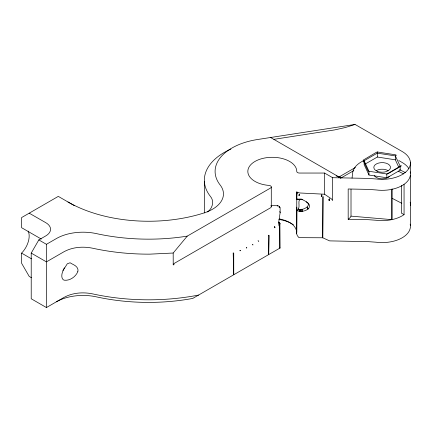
<?xml version="1.0" encoding="UTF-8"?>
<svg xmlns="http://www.w3.org/2000/svg" width="432" height="432" viewBox="0 0 432 432"><rect width="100%" height="100%" fill="white"/><g stroke="black" fill="none" stroke-linecap="round" stroke-linejoin="round"><path stroke-width="0.65" d="M67.964 201.965A114.032 65.837 0 0 0 204.158 212.9A37.654 21.74 0 0 0 220.142 184.988A57.208 33.032 0 0 1 257.515 139.52L355.05 124.448L402.154 151.481A28.274 16.324 0 0 1 406.96 170.867A28.274 16.324 0 0 1 376.078 178.967L368.415 178.405L332.613 177.692L324.562 173.048L299.468 173.048A2.689 1.555 0 0 1 296.779 171.488A24.473 14.132 0 0 0 273.494 157.313A24.473 14.132 0 0 0 247.936 170.116A24.473 14.132 0 0 0 268.963 185.42A2.689 1.555 0 0 1 271.145 186.467A2.689 1.555 0 0 1 270.497 188.06L187.229 236.131A145.06 83.749 0 0 1 134.779 238.777A147.938 85.412 0 0 1 96.374 233.609A37.654 21.74 0 0 0 56.387 238.561L46.429 244.307L46.429 307.552L31.217 298.771L31.217 253.093L38.821 239.917L45.83 235.872A16.135 9.315 0 0 0 45.43 222.475L29.209 213.176M296.719 231.763L296.779 192.067L299.468 192.958L324.562 194.227L331.565 198.979L332.613 200.518L332.613 177.692M296.779 207.133L296.665 233.869L297.378 235.764L298.971 237.654L322.747 237.778L329.584 240.878L368.415 241.655L376.078 242.212A28.274 16.324 0 0 0 410.189 224.122M268.985 235.624L268.688 254.583L268.882 235.165L268.666 235.834M296.989 192.175L296.789 194.065L296.676 193.417L297.248 192.699L297.259 192.272L296.698 193.234L296.989 192.175L296.681 198.974L297.529 199.46L297.022 199.201M296.924 192.148L296.752 192.737L296.779 192.067M299.387 194.783L299.408 194.254C298.831 196.112 299.975 194.216 298.615 195.161L299.187 195.275M329.395 199.228L329.621 199.8L329.162 200.237L329.243 199.157L329.686 198.844L328.801 200.102L329.584 200.302L329.659 199.271L329.243 199.157M306.175 201.83C312.611 205.195 303.442 210.433 299.462 209.417L299.354 211.383C302.778 211.534 306.785 210.843 309.004 207.976C311.688 203.256 304.015 200.686 301.336 199.039L296.935 199.179L297.319 199.26M296.773 232.097L296.676 233.777L296.741 208.597L296.773 232.097C295.742 223.862 286.54 220.277 279.396 218.948M321.354 196.393L321.419 194.935L321.867 194.967L321.727 196.425L321.354 196.393L321.77 195.923L321.386 195.89L321.818 195.394L321.408 195.361L321.867 194.967M296.752 192.737L296.8 192.094M352.048 178.119L352.642 172.897A29.587 17.08 0 0 1 363.436 160.785M404.06 184.334L404.06 214.639A28.274 16.324 0 0 1 393.061 219.375L389.794 220.028A28.274 16.324 0 0 1 376.078 220.25L368.415 219.694L348.181 219.289A12.56 7.252 0 0 0 351.011 216.135L391.765 219.634L392.067 218.452L392.067 188.822M280.109 208.057L280.109 212.744L278.64 222.842L279.029 225.909L280.125 223.522L278.591 222.307M274.352 227.059L274.471 226.643L274.833 226.984L274.844 227.826L274.352 227.059L274.833 226.984L274.968 227.405M296.827 192.985L297.059 192.202M277.22 205.864L277.83 205.74L270.891 205.594M365.31 163.971L377.341 157.027L377.282 153.144L377.617 152.032L395.615 154.818L396.376 155.255L395.361 155.914L377.282 153.144L364.106 160.753L364.165 164.635L368.987 175.025L386.986 177.811L400.162 170.203L400.243 166.342L395.361 155.914L395.339 159.813L398.741 167.146M279.617 207.301L279.115 207.122L279.239 206.269L279.979 207.641L279.239 206.269M278.624 222.415L278.397 222.885M173.351 264.319L173.183 264.827L173.977 264.773L173.351 264.319L174.398 263.309L270.497 207.824A2.695 1.685 4.5 0 0 271.145 206.123M297.567 192.402L297.248 192.699L297.815 192.634L297.248 192.699L297.432 192.343M298.593 209.018L297.356 210.708L298.701 209.153L298.496 208.764C299.911 206.053 297.929 201.701 299.673 199.681L302.81 199.681M173.977 264.773L173.221 264.605L173.183 253.028L187.229 236.131M207.425 211.945C212.479 208.618 214.628 201.128 210.335 196.322A67.964 39.242 0 0 1 230.888 149.094M279.115 207.122L279.59 206.771L279.094 206.717M46.429 307.552L63.995 297.41C72.625 292.685 83.03 291.924 92.556 293.873A158.695 91.622 0 0 0 133.753 299.419C155.417 300.586 177.228 299.209 198.536 295.083M338.521 177.255L355.439 167.486M340.405 178.34L353.819 170.597M258.082 240.43L258.293 240.856M258.541 241.321L258.779 241.709M280.136 247.973L192.742 298.431A145.06 83.749 0 0 1 134.779 302.022A147.938 85.412 0 0 1 96.374 296.854A37.654 21.74 0 0 0 56.387 301.806M297.248 192.699L297.68 192.451M233.242 253.379L233.739 253.19L233.75 274.757L233.183 252.898L233.739 253.19M355.05 124.448L345.406 127.505L334.546 129.929L273.92 139.336M377.617 152.032L376.58 152.194L363.091 160.186L367.945 170.791L368.707 171.234L386.964 174.004L401.198 165.65L400.923 166.25L387.747 173.858L386.705 174.015L386.986 177.811M173.183 253.028L149.877 254.146A155.974 90.05 0 0 1 126.733 253.265A158.695 91.622 0 0 1 92.556 248.2C83.03 246.245 72.625 247.007 63.995 251.737L46.429 261.878L31.217 253.093M298.701 209.153L299.462 209.417M336.101 175.986L340.27 176.823M377.341 157.027L395.339 159.813M329.189 199.735L329.621 199.8M277.738 205.88L278.343 206.042L277.803 205.659M278.408 222.291L279.234 222.588L278.343 222.086M296.8 199.103L297.529 199.46L296.681 198.974M399.638 169.641L405.594 172.719M398.223 171.158L403.618 173.939M392.234 198.364L401.819 203.305M296.725 199.028L297.529 199.46M398.795 160.526L402.154 162.464A28.274 16.324 0 0 1 408.947 168.782M270.594 137.495L340.492 177.854M404.06 214.639L401.366 213.084L401.366 185.485M74.434 205.697L58.298 196.382L21.6 217.566L21.6 227.691L41.299 239.063M38.821 239.917L46.429 244.307M28.156 231.082A16.675 9.628 -60 0 1 21.6 253.12L31.45 258.811M31.509 277.749L29.209 276.421L21.6 263.245L21.6 253.12M308.102 208.996L307.141 207.063L308 209.077M364.106 160.753L368.906 171.185L368.987 175.025M328.936 199.622L329.162 200.237M299.23 194.773L299.354 195.28M300.332 209.369L300.785 211.41L300.731 209.336L300.964 211.41M300.515 209.363L300.785 211.41M302.195 211.307L301.984 209.164L302.033 211.334M299.23 209.401L299.354 211.383L297.254 210.632L296.676 209.315M377.244 152.015L377.282 153.144M279.731 222.928L279.882 248.119L279.833 223.02M410.4 162.205L410.4 173.189M410.4 203.494L410.4 225.45M410.362 175.187L410.362 205.492A28.274 16.324 0 0 0 410.189 202.165M391.765 189.329L391.765 219.634M351.011 189.2L351.011 216.135M348.181 219.289L348.181 188.984L368.415 189.389L376.078 189.945A28.274 16.324 0 0 0 389.794 189.724L393.061 189.07A28.274 16.324 0 0 0 410.189 171.86M324.562 173.048L324.562 194.227M271.285 187.029L271.285 206.744M204.368 181.364L204.368 212.938M389.221 176.569A8.338 4.811 0 0 1 381.229 178.789A8.338 4.811 0 0 1 374.29 175.597M376.267 170.602A8.338 4.811 0 0 1 388.06 170.602M278.867 219.451A27.162 15.682 0 0 1 291.2 223.403M291.681 223.679A27.162 15.682 0 0 1 293.377 224.775M279.666 211.604A2.689 1.555 0 0 1 280.109 212.744M64.346 267.835A8.608 4.968 -60 0 1 63.828 268.942M63.531 269.476A8.608 4.968 -60 0 1 62.872 270.513M322.985 196.652L322.747 237.778L322.985 196.652M77.803 271.658C75.751 276.815 69.601 281.07 63.995 280.168A9.05 5.222 -60 0 1 63.65 269.546L67.295 263.79L70.087 262.775C72.851 264.611 76.999 265.577 77.863 269.244A7.479 5.994 -18.7 0 1 77.798 271.658M252.92 244.895L252.612 244.544L252.92 244.895M246.78 247.882L246.478 248.027L246.402 247.552L246.78 247.882M240.386 250.646L239.987 250.819L239.917 250.339L240.386 250.646M299.673 199.681L298.312 199.697L299.673 199.681M377.212 171.293A8.338 4.811 0 0 0 390.447 167.956A8.338 4.811 0 0 0 378.826 163.004A8.338 4.811 0 0 0 377.212 171.293"/></g></svg>
